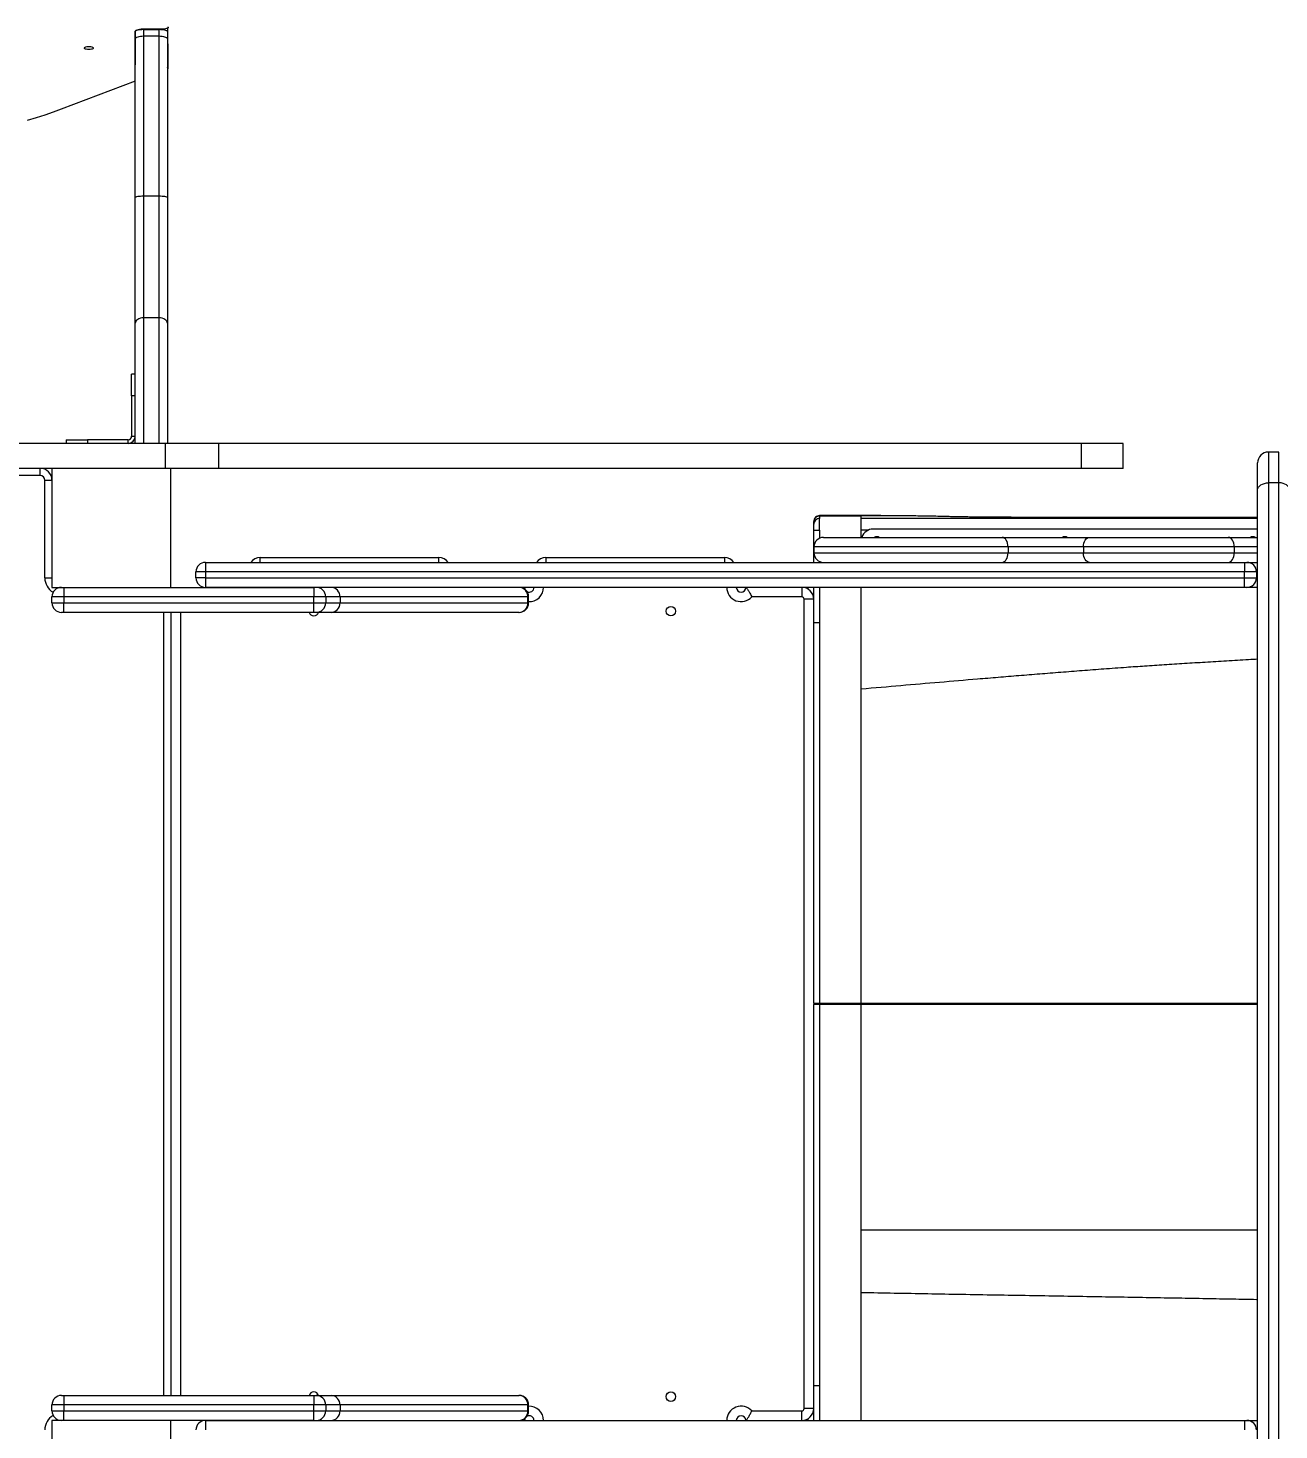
# Model space of a CAD drawing. Header units: millimetres. Extents: x -6600 to 7025, y -6221 to 3623.
# Drawn here: x 3396 to 4447, y -256 to 922 of the extents above; entities that cross this region are included whole.
import ezdxf

# ---------------------------------------------------------------- set-up
doc = ezdxf.new("R2010")
doc.units = ezdxf.units.MM
for name, color, linetype in [('DIKOM_ЗОНА', 80, 'Continuous'), ('DIKOM_ОБЪЕКТ', 7, 'Continuous'), ('DIKOM_РАЗМЕР_ЗОНА', 7, 'Continuous')]:
    doc.layers.add(name, color=color, linetype=linetype)
doc.styles.add('style1', font='arial.ttf', dxfattribs={"width": 0.8})
doc.dimstyles.new('1-50', dxfattribs={"dimtxt": 300, "dimasz": 200, "dimexe": 100, "dimexo": 0, "dimgap": 100, "dimtad": 1, "dimtxsty": 'style1', "dimcen": 200, "dimclrd": 7, "dimclre": 7, "dimclrt": 7, "dimadec": 1, "dimazin": 2, "dimtfac": 1, "dimtmove": 0, "dimatfit": 2, "dimfxl": 0, "dimlwd": 25, "dimlwe": 18, "dimarcsym": 0})

# ---------------------------------------------------------------- blocks, each defined once
blk = doc.blocks.new('*D3')
at = {"layer": 'Defpoints', "color": 0, "transparency": 16777216}
for p in [(-5145.1, 52.6), (7022.2, -451), (7022.2, -6120.9)]:
    blk.add_point(p, dxfattribs=at)
at = {"layer": 'DIKOM_РАЗМЕР_ЗОНА', "color": 7, "lineweight": 18, "transparency": 16777216}
for p, q in [((-5145.1, 52.6), (-5145.1, -6220.9)), ((7022.2, -451), (7022.2, -6220.9))]:
    blk.add_line(p, q, dxfattribs=at)
at = {"layer": 'DIKOM_РАЗМЕР_ЗОНА', "color": 7, "lineweight": 25, "transparency": 16777216}
blk.add_line((-4945.1, -6120.9), (6822.2, -6120.9), dxfattribs=at)
at = {"layer": 'DIKOM_РАЗМЕР_ЗОНА', "color": 7, "transparency": 16777216}
for points in [[(-4945.1, -6087.6), (-4945.1, -6154.2), (-5145.1, -6120.9)], [(6822.2, -6087.6), (6822.2, -6154.2), (7022.2, -6120.9)]]:
    blk.add_solid(points, dxfattribs=at)
at = {"layer": 'DIKOM_РАЗМЕР_ЗОНА', "color": 7, "transparency": 16777216, "insert": (938.6, -5867.7), "char_height": 300, "attachment_point": 5, "style": 'style1'}
blk.add_mtext('12150', dxfattribs=at)

msp = doc.modelspace()

# ---------------------------------------------------------------- linework, layer by layer
at = {"layer": 'DIKOM_ЗОНА', "color": 3}
msp.add_lwpolyline([(476.69, -3458.2, 0.38398816), (1968.54, -2114.347, -0.38398816), (2217.182, -1890.372), (3117.269, -1890.372, -0.18113566), (3281.507, -1951.889, 0.64364085), (7025.338, -248.407), (7025.338, 952.848, 0.1990239), (6732.141, 1660.258), (6371.867, 2020.224, 0.19880084), (5665.063, 2312.814), (5272.509, 2312.814, -0.36782377), (5025.739, 2522.753, 0.36782377), (3732.558, 3622.925), (2016.737, 3622.925, 0.16481903), (1530.425, 3458.142, -0.16481903), (1044.112, 3293.358)], format="xyb", dxfattribs=at)
at = {"layer": 'DIKOM_ОБЪЕКТ', "color": 7, "linetype": 'Continuous', "lineweight": 15}
for p, q in [((3485.669, 918.599), (3485.669, 918.895)), ((3485.669, 918.874), (3485.669, 890.787)), ((3492.669, 920.732), (3492.669, 920.238)), ((3492.669, 920.238), (3492.669, 914.662)), ((3492.669, 920.238), (3505.669, 920.238)), ((3508.458, 920.746), (3493.669, 920.746)), ((3505.669, 920.238), (3505.669, 920.746)), ((3505.669, 914.662), (3505.669, 920.238)), ((3512.669, 921.286), (3512.669, 918.599)), ((3485.669, 912.535), (3485.669, 918.599)), ((3485.669, 779.189), (3485.669, 912.535)), ((3492.669, 914.662), (3492.669, 780.27)), ((3505.669, 914.662), (3492.669, 914.662)), ((3505.669, 780.27), (3505.669, 914.662)), ((3512.669, 918.599), (3512.669, 912.535)), ((3512.669, 912.535), (3512.669, 779.189)), ((3513.458, 887.745), (3513.458, 908.161)), ((3485.669, 876.891), (3423.411, 853.32)), ((3485.669, 673.663), (3485.669, 779.189)), ((3492.669, 780.27), (3492.669, 678.121)), ((3505.669, 780.27), (3492.669, 780.27)), ((3505.669, 678.121), (3505.669, 780.27)), ((3512.669, 779.189), (3512.669, 673.663)), ((3485.669, 572.628), (3485.669, 673.663)), ((3492.669, 678.121), (3492.669, 572.628)), ((3505.669, 678.121), (3492.669, 678.121)), ((3505.669, 572.628), (3505.669, 678.121)), ((3512.669, 673.663), (3512.669, 572.628)), ((3485.669, 630.628), (3482.67, 630.628)), ((3482.67, 612.628), (3482.67, 630.628)), ((3485.669, 612.628), (3482.67, 612.628)), ((3482.67, 612.628), (3482.67, 578.628)), ((3482.67, 578.628), (3485.669, 578.628)), ((3511.08, 572.628), (2655.69, 572.628)), ((3511.08, 572.628), (2655.69, 572.628)), ((3427.669, 575.628), (3427.669, 572.628)), ((3427.669, 575.628), (3445.669, 575.628)), ((3445.669, 575.628), (3445.669, 572.628)), ((3479.669, 575.628), (3445.669, 575.628)), ((3479.669, 572.628), (3479.669, 575.628)), ((3492.669, 572.628), (3485.669, 572.628)), ((3505.669, 572.628), (3492.669, 572.628)), ((3512.669, 572.628), (3505.669, 572.628)), ((3511.08, 551.628), (3511.08, 572.628)), ((3556.042, 572.628), (3511.08, 572.628)), ((3511.08, 551.628), (3511.08, 572.628)), ((3556.042, 572.628), (3511.08, 572.628)), ((3556.042, 551.628), (3556.042, 572.628)), ((4280.65, 572.628), (3556.042, 572.628)), ((3556.042, 551.628), (3556.042, 572.628)), ((4280.65, 551.628), (4280.65, 572.628)), ((4315.689, 572.628), (4280.65, 572.628)), ((4315.689, 551.628), (4315.689, 572.628)), ((4315.689, 551.628), (4315.689, 572.628)), ((4315.689, 572.628), (4315.689, 572.628)), ((4428.69, 533.442), (4428.69, 556.189)), ((4446.589, 565.289), (4437.79, 565.289)), ((4437.79, 565.289), (4437.79, 539.433)), ((4446.589, 539.433), (4446.589, 565.289)), ((3415.689, 551.628), (2715.69, 551.628)), ((3415.689, 551.628), (2715.69, 551.628)), ((3405.69, 545.628), (2725.69, 545.628)), ((3405.69, 545.628), (2725.69, 545.628)), ((3405.69, 545.628), (3405.69, 551.628)), ((3405.69, 545.628), (3405.69, 551.628)), ((3515.69, 551.628), (3415.689, 551.628)), ((3415.689, 551.628), (3415.689, 451.628)), ((3515.69, 551.628), (3415.689, 551.628)), ((3415.689, 551.628), (3415.689, 451.628)), ((3556.042, 551.628), (3515.69, 551.628)), ((3515.69, 451.628), (3515.69, 551.628)), ((3556.042, 551.628), (3515.69, 551.628)), ((3515.69, 451.628), (3515.69, 551.628)), ((4280.65, 551.628), (3556.042, 551.628)), ((4315.689, 551.628), (4280.65, 551.628)), ((4315.689, 551.628), (4315.689, 551.628)), ((3409.69, 459.628), (3409.69, 541.628)), ((3409.69, 541.628), (3415.689, 541.628)), ((3409.69, 541.628), (3415.689, 541.628)), ((3409.69, 459.628), (3409.69, 541.628)), ((4428.69, -330.186), (4428.69, 533.442)), ((4437.79, 539.433), (4437.79, -336.177)), ((4446.589, 539.433), (4437.79, 539.433)), ((4446.589, -336.177), (4446.589, 539.433)), ((4055.69, 506.629), (4055.69, 506.952)), ((4055.69, 504.601), (4055.69, 506.629)), ((4060.69, 511.951), (4060.69, 511.628)), ((4082.177, 511.951), (4060.69, 511.951)), ((4060.69, 511.628), (4095.69, 511.628)), ((4060.69, 499.6), (4060.69, 509.6)), ((4139.643, 511.628), (4095.69, 511.628)), ((4055.69, 472.628), (4055.69, 499.601)), ((4060.69, 499.6), (4060.69, 492.894)), ((4101.498, 499.6), (4095.69, 499.6)), ((4095.69, 493.628), (4095.69, 499.6)), ((4428.69, 500.628), (4105.689, 500.628)), ((4055.88, 485.628), (4055.88, 480.628)), ((4218.983, 485.628), (4055.88, 485.628)), ((4063.88, 493.628), (4213.909, 493.628)), ((4213.909, 493.628), (4287.47, 493.628)), ((4218.983, 485.628), (4218.983, 480.628)), ((4282.397, 485.628), (4218.983, 485.628)), ((4408.983, 485.628), (4282.397, 485.628)), ((4282.397, 485.628), (4282.397, 480.628)), ((4287.47, 493.628), (4403.91, 493.628)), ((4403.91, 493.628), (4428.69, 493.628)), ((4408.983, 485.628), (4408.983, 480.628)), ((4428.69, 485.628), (4408.983, 485.628)), ((3544.689, 472.628), (3544.689, 464.628)), ((3544.689, 472.628), (4417.69, 472.628)), ((3544.689, 472.628), (3544.689, 464.628)), ((3590.69, 476.628), (3740.69, 476.628)), ((3590.69, 472.628), (3590.69, 476.628)), ((3590.69, 472.628), (3590.69, 476.628)), ((3740.69, 472.628), (3740.69, 476.628)), ((3830.69, 476.628), (3980.689, 476.628)), ((3830.69, 476.628), (3830.69, 472.628)), ((3980.689, 476.628), (3980.689, 472.628)), ((4055.88, 480.628), (4218.983, 480.628)), ((4060.69, 473.31), (4060.69, 472.628)), ((4218.983, 480.628), (4282.397, 480.628)), ((4282.397, 480.628), (4408.983, 480.628)), ((4408.983, 480.628), (4428.69, 480.628)), ((4417.69, 472.628), (4417.69, 464.628)), ((4417.69, 472.628), (4419.689, 472.628)), ((4419.689, 472.628), (4428.69, 472.628)), ((3409.69, 459.628), (3415.689, 459.628)), ((3409.69, 459.628), (3415.689, 459.628)), ((3544.689, 464.628), (3536.69, 464.628)), ((3536.69, 459.628), (3536.69, 464.628)), ((3544.689, 464.628), (3536.69, 464.628)), ((3536.69, 459.628), (3536.69, 464.628)), ((3544.689, 459.628), (3536.69, 459.628)), ((3544.689, 459.628), (3536.69, 459.628)), ((4417.69, 464.628), (3544.689, 464.628)), ((3544.689, 464.628), (3544.689, 459.628)), ((3544.689, 464.628), (3544.689, 459.628)), ((3544.689, 459.628), (3544.689, 451.628)), ((3544.689, 459.628), (4417.69, 459.628)), ((3544.689, 459.628), (3544.689, 451.628)), ((4417.69, 459.628), (4417.69, 464.628)), ((4427.689, 464.628), (4417.69, 464.628)), ((4417.69, 459.628), (4427.689, 459.628)), ((4417.69, 451.628), (4417.69, 459.628)), ((4427.689, 464.628), (4427.689, 459.628)), ((4428.69, 464.628), (4427.689, 464.628)), ((4427.689, 459.628), (4428.69, 459.628)), ((3415.689, 451.628), (3515.69, 451.628)), ((3415.689, 451.628), (3515.69, 451.628)), ((3425.69, 451.628), (3425.69, 443.628)), ((3425.69, 451.628), (3425.69, 443.628)), ((3515.69, 451.628), (3635.69, 451.628)), ((3515.69, 451.628), (3635.69, 451.628)), ((4417.69, 451.628), (3544.689, 451.628)), ((3635.69, 451.628), (3635.69, 443.628)), ((3635.69, 451.628), (3635.69, 443.628)), ((4045.689, 451.628), (4045.689, 443.628)), ((4050.69, 451.628), (4050.69, 450.288)), ((4419.689, 451.628), (4417.69, 451.628)), ((4428.69, 451.628), (4419.689, 451.628)), ((3425.69, 443.628), (3415.689, 443.628)), ((3415.689, 438.628), (3415.689, 443.628)), ((3425.69, 443.628), (3415.689, 443.628)), ((3415.689, 438.628), (3415.689, 443.628)), ((3415.689, 438.628), (3425.69, 438.628)), ((3415.689, 438.628), (3425.69, 438.628)), ((3425.69, 443.628), (3425.69, 438.628)), ((3635.69, 443.628), (3425.69, 443.628)), ((3425.69, 443.628), (3425.69, 438.628)), ((3635.69, 443.628), (3425.69, 443.628)), ((3425.69, 430.628), (3425.69, 438.628)), ((3425.69, 438.628), (3635.69, 438.628)), ((3425.69, 430.628), (3425.69, 438.628)), ((3425.69, 438.628), (3635.69, 438.628)), ((3645.689, 443.628), (3635.69, 443.628)), ((3635.69, 438.628), (3635.69, 443.628)), ((3645.689, 443.628), (3635.69, 443.628)), ((3635.69, 438.628), (3635.69, 443.628)), ((3635.69, 438.628), (3645.689, 438.628)), ((3635.69, 430.628), (3635.69, 438.628)), ((3635.69, 430.628), (3635.69, 438.628)), ((3635.69, 438.628), (3645.689, 438.628)), ((3645.689, 443.628), (3645.689, 438.628)), ((3657.751, 443.628), (3645.689, 443.628)), ((3645.689, 443.628), (3645.689, 438.628)), ((3657.751, 443.628), (3645.689, 443.628)), ((3645.689, 438.628), (3657.751, 438.628)), ((3645.689, 438.628), (3657.751, 438.628)), ((3657.751, 443.628), (3657.751, 438.628)), ((3815.584, 443.628), (3657.751, 443.628)), ((3657.751, 443.628), (3657.751, 438.628)), ((3657.751, 438.628), (3815.584, 438.628)), ((3815.584, 438.628), (3815.584, 443.628)), ((3816.187, 443.628), (3815.584, 443.628)), ((3815.584, 438.628), (3816.187, 438.628)), ((3816.187, 438.628), (3816.187, 443.628)), ((4045.689, 443.628), (4003.634, 443.628)), ((4047.69, -238.372), (4047.69, 441.628)), ((4055.69, 441.628), (4047.69, 441.628)), ((3425.69, 430.628), (3423.69, 430.628)), ((3425.69, 430.628), (3423.69, 430.628)), ((3635.69, 430.628), (3425.69, 430.628)), ((3635.69, 430.628), (3425.69, 430.628)), ((3509.69, -227.372), (3509.69, 430.628)), ((3515.69, 430.628), (3515.69, -227.372)), ((3523.69, 430.628), (3523.69, -227.372)), ((3637.689, 430.628), (3635.69, 430.628)), ((3637.689, 430.628), (3635.69, 430.628)), ((3650.234, 430.628), (3637.689, 430.628)), ((3650.234, 430.628), (3637.689, 430.628)), ((3808.067, 430.628), (3650.234, 430.628)), ((3808.187, 430.628), (3808.067, 430.628)), ((4055.69, 422.147), (4060.69, 422.147)), ((4055.69, 102.128), (4055.69, 422.147)), ((4060.69, 422.147), (4060.69, 102.128)), ((4095.69, 102.128), (4095.69, 366.092)), ((4055.69, 102.128), (4055.69, 101.128)), ((4055.69, 102.128), (4060.69, 102.128)), ((4060.69, 101.128), (4055.69, 101.128)), ((4055.69, -218.891), (4055.69, 101.128)), ((4060.69, 101.628), (4056.189, 101.628)), ((4060.69, 102.128), (4095.69, 102.128)), ((4060.69, 102.128), (4060.69, 101.628)), ((4095.69, 101.628), (4060.69, 101.628)), ((4060.69, 101.628), (4060.69, 101.128)), ((4060.69, 101.128), (4060.69, -218.891)), ((4095.69, 101.128), (4060.69, 101.128)), ((4095.69, -88.372), (4095.69, 101.128)), ((4428.69, 101.628), (4298.856, 101.628)), ((4298.915, 101.628), (4428.69, 101.628)), ((4095.69, -141.057), (4095.69, -88.372)), ((4123.323, -88.372), (4095.69, -88.372)), ((4420.155, -88.372), (4123.323, -88.372)), ((4428.69, -88.372), (4420.155, -88.372)), ((4055.69, -218.891), (4060.69, -218.891)), ((3425.69, -235.372), (3415.689, -235.372)), ((3415.689, -240.372), (3415.689, -235.372)), ((3423.69, -227.372), (3425.69, -227.372)), ((3425.69, -227.372), (3425.69, -235.372)), ((3425.69, -227.372), (3635.69, -227.372)), ((3635.69, -235.372), (3425.69, -235.372)), ((3425.69, -235.372), (3425.69, -240.372)), ((3635.69, -227.372), (3637.689, -227.372)), ((3635.69, -227.372), (3635.69, -235.372)), ((3645.689, -235.372), (3635.69, -235.372)), ((3635.69, -240.372), (3635.69, -235.372)), ((3637.689, -227.372), (3650.234, -227.372)), ((3645.689, -235.372), (3645.689, -240.372)), ((3657.751, -235.372), (3645.689, -235.372)), ((3650.234, -227.372), (3808.067, -227.372)), ((3657.751, -235.372), (3657.751, -240.372)), ((3815.584, -235.372), (3657.751, -235.372)), ((3808.067, -227.372), (3808.187, -227.372)), ((3815.584, -240.372), (3815.584, -235.372)), ((3816.187, -235.372), (3815.584, -235.372)), ((3816.187, -240.372), (3816.187, -235.372)), ((3415.689, -240.372), (3425.69, -240.372)), ((3425.69, -248.372), (3425.69, -240.372)), ((3425.69, -240.372), (3635.69, -240.372)), ((3635.69, -248.372), (3635.69, -240.372)), ((3635.69, -240.372), (3645.689, -240.372)), ((3645.689, -240.372), (3657.751, -240.372)), ((3657.751, -240.372), (3815.584, -240.372)), ((3815.584, -240.372), (3816.187, -240.372)), ((4003.634, -240.372), (4045.689, -240.372)), ((4045.689, -248.372), (4045.689, -240.372)), ((4055.69, -238.372), (4047.69, -238.372)), ((4050.69, -247.032), (4050.69, -248.372)), ((3415.689, -248.372), (3415.689, -348.372)), ((3515.69, -248.372), (3415.689, -248.372)), ((3635.69, -248.372), (3515.69, -248.372)), ((3515.69, -348.372), (3515.69, -248.372)), ((3544.689, -248.372), (3544.689, -256.372)), ((3544.689, -248.372), (4417.69, -248.372)), ((4417.69, -248.372), (4419.689, -248.372)), ((4417.69, -248.372), (4417.69, -256.372)), ((4419.689, -248.372), (4428.69, -248.372))]:
    msp.add_line(p, q, dxfattribs=at)
at = {"layer": 'DIKOM_ОБЪЕКТ', "color": 7, "linetype": 'Continuous', "lineweight": 15, "flags": 128}
for points in [[(3493.669, 920.746), (3492.108, 920.71), (3490.608, 920.604), (3489.225, 920.431), (3488.012, 920.198), (3487.017, 919.914), (3486.278, 919.591), (3485.823, 919.239), (3485.669, 918.874)], [(3492.669, 920.238), (3491.304, 920.206), (3489.991, 920.113), (3488.78, 919.962), (3487.72, 919.758), (3486.849, 919.51), (3486.203, 919.227), (3485.804, 918.919), (3485.669, 918.599)], [(3512.669, 918.599), (3512.535, 918.919), (3512.137, 919.227), (3511.49, 919.51), (3510.619, 919.758), (3509.559, 919.962), (3508.348, 920.113), (3507.035, 920.206), (3505.669, 920.238)], [(3512.651, 922.554), (3513.223, 922.271), (3513.454, 921.963), (3513.328, 921.651), (3512.853, 921.358), (3512.062, 921.105), (3511.015, 920.911), (3509.784, 920.788), (3508.458, 920.746)], [(3492.669, 914.662), (3491.304, 914.621), (3489.991, 914.5), (3488.78, 914.303), (3487.72, 914.039), (3486.849, 913.717), (3486.203, 913.349), (3485.804, 912.95), (3485.669, 912.535)], [(3512.669, 912.535), (3512.535, 912.95), (3512.137, 913.349), (3511.49, 913.717), (3510.619, 914.039), (3509.559, 914.303), (3508.348, 914.5), (3507.035, 914.621), (3505.669, 914.662)], [(3446.669, 903.894), (3447.848, 903.936), (3448.922, 904.057), (3449.797, 904.247), (3450.393, 904.489), (3450.658, 904.761), (3450.569, 905.039), (3450.133, 905.299), (3449.39, 905.517), (3448.405, 905.674), (3447.265, 905.756), (3446.073, 905.756), (3444.934, 905.674), (3443.948, 905.517), (3443.205, 905.299), (3442.769, 905.039), (3442.68, 904.761), (3442.945, 904.489), (3443.542, 904.247), (3444.416, 904.057), (3445.49, 903.936), (3446.669, 903.894)], [(3512.651, 887.107), (3513.223, 887.39), (3513.454, 887.699), (3513.328, 888.01), (3512.853, 888.303), (3512.669, 888.375)], [(3423.411, 853.32), (3416.756, 850.882), (3409.798, 848.49), (3402.544, 846.147), (3395, 843.855)], [(3492.669, 780.27), (3491.304, 780.249), (3489.991, 780.188), (3488.78, 780.088), (3487.72, 779.953), (3486.849, 779.789), (3486.203, 779.603), (3485.804, 779.4), (3485.669, 779.189)], [(3512.669, 779.189), (3512.535, 779.4), (3512.137, 779.603), (3511.49, 779.789), (3510.619, 779.953), (3509.559, 780.088), (3508.348, 780.188), (3507.035, 780.249), (3505.669, 780.27)], [(3492.669, 678.121), (3491.304, 678.035), (3489.991, 677.781), (3488.78, 677.369), (3487.72, 676.815), (3486.849, 676.139), (3486.203, 675.369), (3485.804, 674.532), (3485.669, 673.663)], [(3512.669, 673.663), (3512.535, 674.532), (3512.137, 675.369), (3511.49, 676.139), (3510.619, 676.815), (3509.559, 677.369), (3508.348, 677.781), (3507.035, 678.035), (3505.669, 678.121)], [(4428.69, 533.442), (4428.864, 534.611), (4429.382, 535.735), (4430.223, 536.77), (4431.355, 537.678), (4432.733, 538.423), (4434.307, 538.977), (4436.014, 539.318), (4437.79, 539.433)], [(4455.689, 533.442), (4455.515, 534.611), (4454.997, 535.735), (4454.156, 536.77), (4453.024, 537.678), (4451.646, 538.423), (4450.072, 538.977), (4448.365, 539.318), (4446.589, 539.433)], [(4428.69, 510.451), (4378.138, 510.452), (4339.136, 510.451), (4287.412, 510.451), (4235.689, 510.451)], [(4055.69, 499.601), (4055.786, 499.601), (4056.07, 499.601), (4056.532, 499.6), (4057.154, 499.6), (4057.912, 499.6), (4058.776, 499.6), (4059.714, 499.6), (4060.69, 499.6)], [(4218.983, 485.628), (4218.885, 487.189), (4218.596, 488.69), (4218.128, 490.073), (4217.497, 491.285), (4216.728, 492.28), (4215.851, 493.019), (4214.899, 493.474), (4213.909, 493.628)], [(4282.397, 485.628), (4282.494, 487.189), (4282.782, 488.69), (4283.252, 490.073), (4283.882, 491.285), (4284.651, 492.28), (4285.528, 493.019), (4286.48, 493.474), (4287.47, 493.628)], [(4408.983, 485.628), (4408.885, 487.189), (4408.596, 488.69), (4408.128, 490.073), (4407.497, 491.285), (4406.728, 492.28), (4405.851, 493.019), (4404.899, 493.474), (4403.91, 493.628)], [(4213.909, 472.628), (4214.899, 472.782), (4215.851, 473.237), (4216.728, 473.976), (4217.497, 474.971), (4218.128, 476.184), (4218.596, 477.567), (4218.885, 479.067), (4218.983, 480.628)], [(4287.47, 472.628), (4286.48, 472.782), (4285.528, 473.237), (4284.651, 473.976), (4283.882, 474.971), (4283.252, 476.184), (4282.782, 477.567), (4282.494, 479.067), (4282.397, 480.628)], [(4403.91, 472.628), (4404.899, 472.782), (4405.851, 473.237), (4406.728, 473.976), (4407.497, 474.971), (4408.128, 476.184), (4408.596, 477.567), (4408.885, 479.067), (4408.983, 480.628)], [(3812.69, 451.628), (3812.885, 450.392), (3813.042, 449.987)], [(4299.093, 102.189), (4299.094, 102.084), (4299.084, 101.98), (4299.064, 101.883), (4299.035, 101.797), (4298.997, 101.726), (4298.954, 101.672), (4298.906, 101.639), (4298.856, 101.628)], [(4298.915, 101.628), (4298.958, 101.62), (4299, 101.596), (4299.039, 101.557), (4299.074, 101.503), (4299.103, 101.438), (4299.127, 101.362), (4299.144, 101.279), (4299.153, 101.191)], [(4428.69, 101.171), (4334.332, 101.184), (4299.153, 101.191)], [(3813.042, -246.731), (3812.885, -247.136), (3812.69, -248.372)]]:
    msp.add_lwpolyline(points, dxfattribs=at)
at = {"layer": 'DIKOM_ОБЪЕКТ', "color": 7, "linetype": 'Continuous', "lineweight": 15}
for centre in [(3935.69, 431.628), (3935.69, -228.372)]:
    msp.add_circle(centre, 4, dxfattribs=at)
for centre, radius, start, end in [((3512.427, 907.681), 1.137, 24.965413, 77.712859), ((3479.67, 578.628), 6, 270, 0), ((3479.67, 578.628), 3, 270, 0), ((4437.79, 556.189), 9.1, 90, 180), ((3405.69, 541.628), 10, 0, 90), ((3405.69, 541.628), 10, 0, 90), ((3405.69, 541.628), 4, 0, 90), ((3405.69, 541.628), 4, 0, 90), ((4060.689, 506.952), 5, 89.993176, 179.996578), ((4060.689, 506.629), 4.999, 89.992206, 179.997548), ((4060.689, 504.601), 5, 89.993176, 179.997261), ((4105.69, 490.628), 10, 90, 162.542397), ((4063.88, 485.628), 8, 90, 180), ((4108.69, 489.628), 4.5, 62.733956, 117.266044), ((4266.69, 489.628), 4.5, 62.733956, 117.266044), ((4424.69, 489.628), 4.5, 62.733956, 117.266044), ((3544.69, 464.628), 8, 90, 180), ((3544.69, 464.628), 8, 90, 180), ((3590.69, 466.628), 10, 90, 143.130102), ((3590.69, 466.628), 10, 90, 143.130102), ((3740.69, 466.628), 10, 36.869898, 90), ((3830.69, 466.628), 10, 90, 143.130102), ((3980.69, 466.628), 10, 36.869898, 90), ((4063.88, 480.628), 8, 180, 270), ((4419.69, 464.628), 8, 0, 90), ((3423.69, 459.628), 14, 180, 240.005281), ((3423.69, 459.628), 14, 180, 240.005281), ((3544.69, 459.628), 8, 180, 270), ((3544.69, 459.628), 8, 180, 270), ((4419.69, 459.628), 8, 270, 0), ((3423.69, 443.628), 8, 90, 180), ((3423.69, 443.628), 8, 90, 180), ((3637.69, 443.628), 8, 0, 90), ((3637.69, 443.628), 8, 0, 90), ((3649.985, 443.862), 7.77, 358.272694, 88.164002), ((3649.985, 443.862), 7.77, 358.272694, 88.164002), ((3807.818, 443.862), 7.77, 358.272694, 88.164002), ((3808.187, 443.628), 8, 0, 90), ((3816.69, 451.628), 4, 242.288122, 0), ((3816.69, 451.628), 12, 267.600916, 0), ((3994.69, 451.628), 12, 180, 318.189685), ((3994.69, 451.628), 4, 180, 0), ((4045.69, 441.628), 10, 0, 90), ((3423.69, 438.628), 8, 180, 270), ((3423.69, 438.628), 8, 180, 270), ((3637.69, 438.628), 8, 270, 0), ((3637.69, 438.628), 8, 270, 0), ((3649.985, 438.394), 7.77, 271.835374, 1.727504), ((3649.985, 438.394), 7.77, 271.835374, 1.727504), ((3807.818, 438.394), 7.77, 271.835374, 1.727504), ((3808.187, 438.628), 8, 270, 0), ((4045.69, 441.628), 2, 0, 90), ((3635.69, 431.628), 4, 194.477512, 345.522488), ((3635.69, 431.628), 4, 194.477512, 345.522488), ((4056.19, 102.128), 0.5, 180, 270), ((4056.19, 101.128), 0.5, 90, 180), ((3423.69, -235.372), 8, 90, 180), ((3635.69, -228.372), 4, 14.477512, 165.522488), ((3637.69, -235.372), 8, 0, 90), ((3649.985, -235.138), 7.77, 358.272791, 88.164012), ((3807.818, -235.138), 7.77, 358.272791, 88.164012), ((3808.187, -235.372), 8, 0, 90), ((3423.69, -256.372), 14, 119.994726, 180), ((3423.69, -240.372), 8, 180, 270), ((3637.69, -240.372), 8, 270, 0), ((3649.985, -240.606), 7.77, 271.835934, 1.727237), ((3807.818, -240.606), 7.77, 271.835934, 1.727237), ((3808.187, -240.372), 8, 270, 0), ((3816.69, -248.372), 4, 0, 117.711876), ((3816.69, -248.372), 12, 0, 92.399084), ((3994.69, -248.372), 12, 41.810315, 180), ((3994.69, -248.372), 4, 0, 180), ((4045.69, -238.372), 2, 270, 0), ((4045.69, -238.372), 10, 270, 0), ((3544.69, -256.372), 8, 90, 180), ((4419.69, -256.372), 8, 0, 90)]:
    msp.add_arc(centre, radius, start, end, dxfattribs=at)
for points, knots in [([(4060.69, 511.628), (4060.69, 511.569), (4060.69, 511.275), (4060.69, 510.715), (4060.69, 509.6), (4060.69, 509.6), (4060.69, 509.6)], [0, 0, 0, 0, 0.08606239, 0.43030889, 0.99999897, 1, 1, 1, 1]), ([(4139.643, 511.628), (4137.941, 511.649), (4133.992, 511.696), (4127.429, 511.761), (4119.931, 511.822), (4112.083, 511.872), (4103.152, 511.914), (4093.16, 511.945), (4085.854, 511.949), (4082.177, 511.951)], [0, 0, 0, 0, 0.10115848, 0.23462548, 0.36809408, 0.50544178, 0.64278739, 0.82028714, 1, 1, 1, 1]), ([(4095.69, 509.485), (4095.69, 509.551), (4095.69, 509.682), (4095.69, 509.731), (4095.69, 509.82), (4095.69, 509.954), (4095.69, 510.218), (4095.69, 510.793), (4095.69, 511.286), (4095.69, 511.628)], [0, 0, 0, 0, 0.03917386, 0.07837498, 0.1175761, 0.15677722, 0.27998061, 0.49998586, 1, 1, 1, 1]), ([(4428.69, 509.554), (4412.18, 509.55), (4301.18, 509.525), (4190.18, 509.503), (4095.69, 509.485)], [0, 0, 0, 0, 0.14873755, 1, 1, 1, 1]), ([(4095.69, 499.6), (4095.69, 500.783), (4095.69, 503.149), (4095.69, 506.235), (4095.69, 508.584), (4095.69, 509.185), (4095.69, 509.485)], [0, 0, 0, 0, 0.25001126, 0.50001188, 0.75002072, 1, 1, 1, 1]), ([(4166.183, 511.13), (4164.189, 511.183), (4160.176, 511.289), (4153.415, 511.423), (4146.563, 511.537), (4141.956, 511.598), (4139.643, 511.628)], [0, 0, 0, 0, 0.27747111, 0.55841166, 0.77835136, 1, 1, 1, 1]), ([(4235.689, 510.451), (4232.45, 510.453), (4226.158, 510.456), (4216.936, 510.486), (4208.136, 510.531), (4200.135, 510.59), (4192.977, 510.659), (4186.63, 510.734), (4180.71, 510.82), (4175.297, 510.915), (4170.37, 511.018), (4167.577, 511.092), (4166.183, 511.13)], [0, 0, 0, 0, 0.116733674, 0.226708577, 0.337031002, 0.447000499, 0.539099456, 0.631403632, 0.723500464, 0.815600243, 0.907901632, 1, 1, 1, 1]), ([(4055.69, 499.601), (4055.69, 500.162), (4055.69, 501.285), (4055.69, 502.782), (4055.69, 503.914), (4055.69, 504.502), (4055.69, 504.574), (4055.69, 504.601)], [0, 0, 0, 0, 0.21673964, 0.43352884, 0.65051445, 0.86735489, 1, 1, 1, 1]), ([(3811.786, 450.61), (3812.039, 450.907), (3812.542, 451.498), (3812.641, 451.585), (3812.69, 451.628)], [0, 0, 0, 0, 0.50330546, 1, 1, 1, 1]), ([(3998.689, 451.628), (3998.743, 451.576), (3998.864, 451.459), (3999.791, 450.432), (4001.073, 448.62), (4002.347, 446.355), (4003.186, 444.623), (4003.548, 443.819), (4003.631, 443.634), (4003.634, 443.628)], [0, 0, 0, 0, 0.14988933, 0.33591691, 0.56947303, 0.80474715, 0.95524684, 0.99846447, 1, 1, 1, 1]), ([(4055.69, 422.147), (4055.69, 424.115), (4055.69, 428.051), (4055.69, 433.789), (4055.69, 439.195), (4055.69, 444.107), (4055.69, 448.372), (4055.69, 450.564), (4055.69, 451.628)], [0, 0, 0, 0, 0.16824434, 0.33648896, 0.50473427, 0.67297889, 0.84118484, 1, 1, 1, 1]), ([(4060.69, 451.628), (4060.69, 451.57), (4060.69, 451.348), (4060.69, 449.976), (4060.69, 447.721), (4060.69, 444.654), (4060.69, 440.981), (4060.69, 436.756), (4060.69, 432.127), (4060.69, 427.207), (4060.69, 423.834), (4060.69, 422.147)], [0, 0, 0, 0, 0.0423295, 0.16202778, 0.28172856, 0.4014197, 0.52110917, 0.64083012, 0.76055052, 0.88027462, 1, 1, 1, 1]), ([(4095.69, 366.092), (4095.69, 376.053), (4095.69, 388.005), (4095.69, 401.95), (4095.69, 407.926), (4095.69, 413.903), (4095.69, 419.872), (4095.69, 425.118), (4095.69, 429.533), (4095.69, 433.096), (4095.69, 436.49), (4095.69, 439.663), (4095.69, 442.563), (4095.69, 445.149), (4095.69, 447.375), (4095.69, 449.222), (4095.69, 450.608), (4095.69, 451.407), (4095.69, 451.599), (4095.69, 451.628)], [0, 0, 0, 0, 0.30570984, 0.36685156, 0.42799389, 0.48913562, 0.55027795, 0.61136817, 0.64955679, 0.68774623, 0.72593546, 0.7641242, 0.80231386, 0.84050272, 0.87869225, 0.91688079, 0.95506997, 0.99325923, 1, 1, 1, 1]), ([(4428.69, 391.251), (4426.107, 391.101), (4417.416, 390.596), (4402.743, 389.72), (4384.84, 388.633), (4367.378, 387.549), (4350.42, 386.479), (4334.163, 385.425), (4317.231, 384.236), (4299.691, 382.95), (4281.308, 381.553), (4263.35, 380.155), (4245.66, 378.75), (4228.14, 377.335), (4210.715, 375.906), (4188.473, 374.057), (4161.229, 371.751), (4128.698, 368.955), (4106.789, 367.055), (4095.69, 366.092)], [0, 0, 0, 0, 0.02380694, 0.08011528, 0.13476736, 0.18791857, 0.23972134, 0.28943782, 0.33566549, 0.39228693, 0.44692502, 0.50034442, 0.55298215, 0.60512914, 0.65700593, 0.70879062, 0.80404332, 0.90072497, 1, 1, 1, 1]), ([(4095.69, 102.128), (4102.533, 102.131), (4116.223, 102.136), (4136.707, 102.146), (4151.059, 102.152), (4161.6, 102.156), (4171.397, 102.16), (4186.39, 102.164), (4204.905, 102.169), (4223.886, 102.174), (4243.264, 102.182), (4262.304, 102.188), (4280.983, 102.192), (4293.06, 102.19), (4299.093, 102.189)], [0, 0, 0, 0, 0.0967794, 0.19361853, 0.2903979, 0.30119041, 0.34435984, 0.43079575, 0.51722924, 0.61367076, 0.71027951, 0.80694472, 0.90355567, 1, 1, 1, 1]), ([(4095.69, 102.128), (4095.69, 102.063), (4095.69, 101.932), (4095.69, 101.766), (4095.69, 101.651), (4095.69, 101.636), (4095.69, 101.628)], [0, 0, 0, 0, 0.24995481, 0.50000082, 0.74988793, 1, 1, 1, 1]), ([(4298.856, 101.628), (4293.407, 101.628), (4282.506, 101.628), (4265.696, 101.628), (4248.593, 101.628), (4231.011, 101.628), (4212.976, 101.628), (4194.509, 101.628), (4175.842, 101.628), (4158.249, 101.628), (4141.793, 101.628), (4126.486, 101.628), (4111.112, 101.628), (4100.83, 101.628), (4095.69, 101.628)], [0, 0, 0, 0, 0.08726204, 0.1746056, 0.26194831, 0.34920808, 0.4392593, 0.52940149, 0.61954581, 0.7095963, 0.78200658, 0.85441764, 0.92720914, 1, 1, 1, 1]), ([(4095.69, 101.628), (4103.528, 101.628), (4119.212, 101.628), (4142.663, 101.628), (4166.196, 101.628), (4189.731, 101.628), (4213.185, 101.628), (4234.01, 101.628), (4252.266, 101.628), (4268.087, 101.628), (4283.683, 101.628), (4293.838, 101.628), (4298.915, 101.628)], [0, 0, 0, 0, 0.11097156, 0.22202902, 0.33300037, 0.44719676, 0.561486, 0.67568458, 0.75649784, 0.83731079, 0.91865482, 1, 1, 1, 1]), ([(4095.69, 101.628), (4095.69, 101.621), (4095.69, 101.606), (4095.69, 101.49), (4095.69, 101.325), (4095.69, 101.194), (4095.69, 101.128)], [0, 0, 0, 0, 0.25011207, 0.499999175, 0.750045191, 1, 1, 1, 1]), ([(4299.153, 101.191), (4292.533, 101.189), (4279.293, 101.185), (4258.693, 101.18), (4237.597, 101.175), (4222.703, 101.172), (4212.934, 101.169), (4206.383, 101.168), (4196.239, 101.165), (4180.88, 101.161), (4162.257, 101.154), (4140.251, 101.146), (4118.041, 101.136), (4103.14, 101.131), (4095.69, 101.128)], [0, 0, 0, 0, 0.10572999, 0.21146121, 0.31839298, 0.42532541, 0.43272914, 0.46234939, 0.52159428, 0.58088901, 0.68509145, 0.78929353, 0.89464614, 1, 1, 1, 1]), ([(4299.093, 102.189), (4299.386, 102.189), (4300.849, 102.189), (4306.996, 102.187), (4331.58, 102.182), (4373.317, 102.173), (4410.369, 102.17), (4428.69, 102.168)], [0, 0, 0, 0, 0.00677401, 0.03387456, 0.142273, 0.5758713, 1, 1, 1, 1]), ([(4095.69, -248.372), (4095.69, -248.334), (4095.69, -248.114), (4095.69, -247.042), (4095.69, -245.155), (4095.69, -242.602), (4095.69, -239.517), (4095.69, -235.95), (4095.69, -231.989), (4095.69, -227.725), (4095.69, -223.258), (4095.69, -218.687), (4095.69, -191.298), (4095.69, -165.416), (4095.69, -141.057)], [0, 0, 0, 0, 0.00794282, 0.04607439, 0.08420672, 0.12233883, 0.16047043, 0.19860295, 0.23673469, 0.27486655, 0.31299842, 0.35113079, 0.38929954, 1, 1, 1, 1]), ([(4428.69, -146.954), (4428.357, -146.947), (4421.493, -146.807), (4407.118, -146.534), (4385.265, -146.128), (4361.954, -145.711), (4337.937, -145.292), (4313.323, -144.87), (4288.224, -144.445), (4262.746, -144.015), (4236.144, -143.566), (4208.524, -143.096), (4180.015, -142.604), (4151.641, -142.101), (4123.541, -141.589), (4104.929, -141.234), (4095.69, -141.057)], [0, 0, 0, 0, 0.00318216, 0.06570138, 0.13615562, 0.20839367, 0.28204262, 0.35679957, 0.43239762, 0.50857497, 0.58507581, 0.66928909, 0.75323004, 0.83654501, 0.91886129, 1, 1, 1, 1]), ([(4055.69, -248.372), (4055.69, -247.563), (4055.69, -245.681), (4055.69, -241.789), (4055.69, -237.015), (4055.69, -231.688), (4055.69, -226.759), (4055.69, -222.459), (4055.69, -220.08), (4055.69, -218.891)], [0, 0, 0, 0, 0.12645579, 0.29412108, 0.46178605, 0.62945489, 0.79712404, 0.89856178, 1, 1, 1, 1]), ([(4060.69, -218.891), (4060.69, -218.891), (4060.69, -220.926), (4060.69, -224.66), (4060.69, -229.861), (4060.69, -234.422), (4060.69, -238.534), (4060.69, -242.093), (4060.69, -245.008), (4060.69, -247.094), (4060.69, -248.198), (4060.69, -248.371), (4060.69, -248.372)], [0, 0, 0, 0, 0.00000144, 0.14712484, 0.26888056, 0.39063708, 0.51238461, 0.63413202, 0.75590956, 0.877686, 0.99946876, 1, 1, 1, 1]), ([(3998.689, -248.372), (3998.743, -248.32), (3998.864, -248.202), (3999.791, -247.176), (4001.073, -245.363), (4002.347, -243.098), (4003.186, -241.367), (4003.547, -240.562), (4003.631, -240.378), (4003.634, -240.372)], [0, 0, 0, 0, 0.14988955, 0.33591796, 0.56947498, 0.80474666, 0.95525002, 0.99846722, 1, 1, 1, 1]), ([(3812.69, -248.372), (3812.642, -248.33), (3812.547, -248.246), (3812.057, -247.672), (3811.817, -247.389)], [0, 0, 0, 0, 0.50863106, 1, 1, 1, 1])]:
    msp.add_open_spline(points, degree=3, knots=knots, dxfattribs=at)

# ---------------------------------------------------------------- dimensions: what is measured, and where the dimension line sits
at = {"layer": 'DIKOM_РАЗМЕР_ЗОНА'}
dim = msp.add_linear_dim(base=(7022.219, -6120.906), p1=(-5145.086, 52.645), p2=(7022.219, -451.033), text='12150', dimstyle='1-50', dxfattribs=at)
dim.commit()
dim.dimension.update_dxf_attribs({"geometry": '*D3', "text_midpoint": (938.567, -6120.906), "dimtype": 160})

doc.saveas('drawing.dxf')
